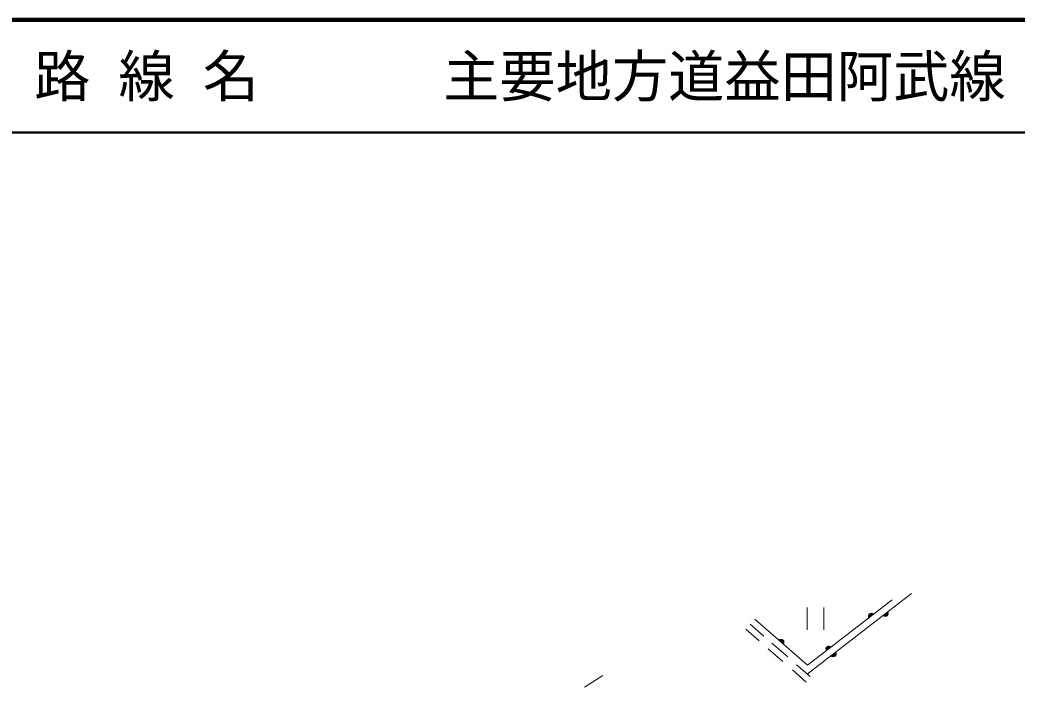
# Model space of a CAD drawing. Units: millimetres, scale not verified. Extents: x 40000 to 680000, y 20000 to 380000.
# Drawn here: x 179118 to 267748, y 321098 to 380000 of the extents above; entities that cross this region are included whole.
import ezdxf
from ezdxf.enums import TextEntityAlignment as Align

# ---------------------------------------------------------------- set-up
doc = ezdxf.new("R2010")
doc.units = ezdxf.units.MM
doc.header["$LTSCALE"] = 1000
for name, color, linetype, lineweight in [('M-BGD', 7, 'Continuous', 13), ('M-TTL', 7, 'Continuous', 13), ('M-TTL-LINE', 7, 'Continuous', 50)]:
    doc.layers.add(name, color=color, linetype=linetype, lineweight=lineweight)
doc.layers.add('M-TTL-TXT', color=7, linetype='Continuous')
doc.styles.add('ＭＳ ゴシック', font='')
doc.styles.get('ＭＳ ゴシック').set_extended_font_data('MS Gothic')

msp = doc.modelspace()

# ---------------------------------------------------------------- linework, layer by layer
at = {"layer": 'M-BGD'}
for p, q in [((249100, 321896), (258362, 329059)), ((249124, 322673), (256661, 328502)), ((249085, 325816), (249085, 327816)), ((250585, 327816), (250585, 325816)), ((244038, 326330), (245242, 325275)), ((244433, 326782), (249124, 322673)), ((243643, 325879), (244823, 324845)), ((245955, 324651), (247365, 323416)), ((245633, 324135), (246925, 323004)), ((248149, 322729), (249362, 321666)), ((230918, 321773), (229295, 320731)), ((247775, 322259), (249003, 321183))]:
    msp.add_line(p, q, dxfattribs=at)
for centre, radius, start, end in [((254777, 327045), 250, 37.7177, 217.7177), ((254777, 327045), 200, 37.7177, 217.7177), ((254777, 327045), 150, 37.7177, 217.7177), ((254777, 327045), 100, 37.7177, 217.7177), ((254777, 327045), 50, 37.7177, 217.7177), ((256046, 327268), 250, 217.7177, 37.7177), ((256046, 327268), 200, 217.7177, 37.7177), ((256046, 327268), 150, 217.7177, 37.7177), ((256046, 327268), 100, 217.7177, 37.7177), ((256046, 327268), 50, 217.7177, 37.7177), ((246779, 324727), 250, 318.7787, 138.7787), ((246779, 324727), 200, 318.7787, 138.7787), ((246779, 324727), 150, 318.7787, 138.7787), ((246779, 324727), 100, 318.7787, 138.7787), ((246779, 324727), 50, 318.7787, 138.7787), ((251008, 324130), 250, 37.7177, 217.7177), ((251008, 324130), 200, 37.7177, 217.7177), ((251008, 324130), 150, 37.7177, 217.7177), ((251008, 324130), 100, 37.7177, 217.7177), ((251008, 324130), 50, 37.7177, 217.7177), ((251415, 323686), 250, 217.7177, 37.7177), ((251415, 323686), 200, 217.7177, 37.7177), ((251415, 323686), 150, 217.7177, 37.7177), ((251415, 323686), 100, 217.7177, 37.7177), ((251415, 323686), 50, 217.7177, 37.7177)]:
    msp.add_arc(centre, radius, start, end, dxfattribs=at)
at = {"layer": 'M-TTL', "color": 2, "lineweight": 140}
msp.add_line((680000, 380000), (40000, 380000), dxfattribs=at)
at = {"layer": 'M-TTL-LINE'}
msp.add_line((40000, 370000), (680000, 370000), dxfattribs=at)

# ---------------------------------------------------------------- texts
at = {"layer": 'M-TTL-TXT', "style": 'ＭＳ ゴシック'}
for s, p in [('路 線 名', (180380, 375000)), ('主要地方道益田阿武線', (216734, 375000))]:
    msp.add_text(s, height=3666, dxfattribs=at).set_placement(p, align=Align.MIDDLE_LEFT)

doc.saveas('drawing.dxf')
